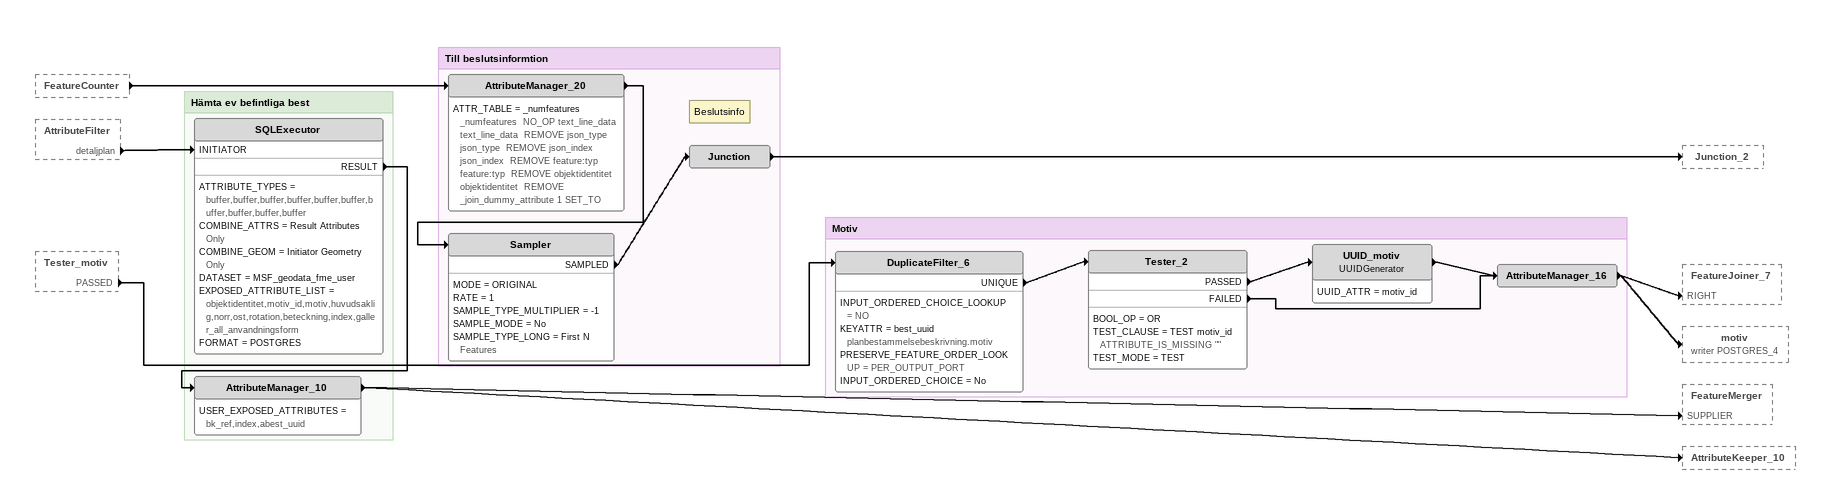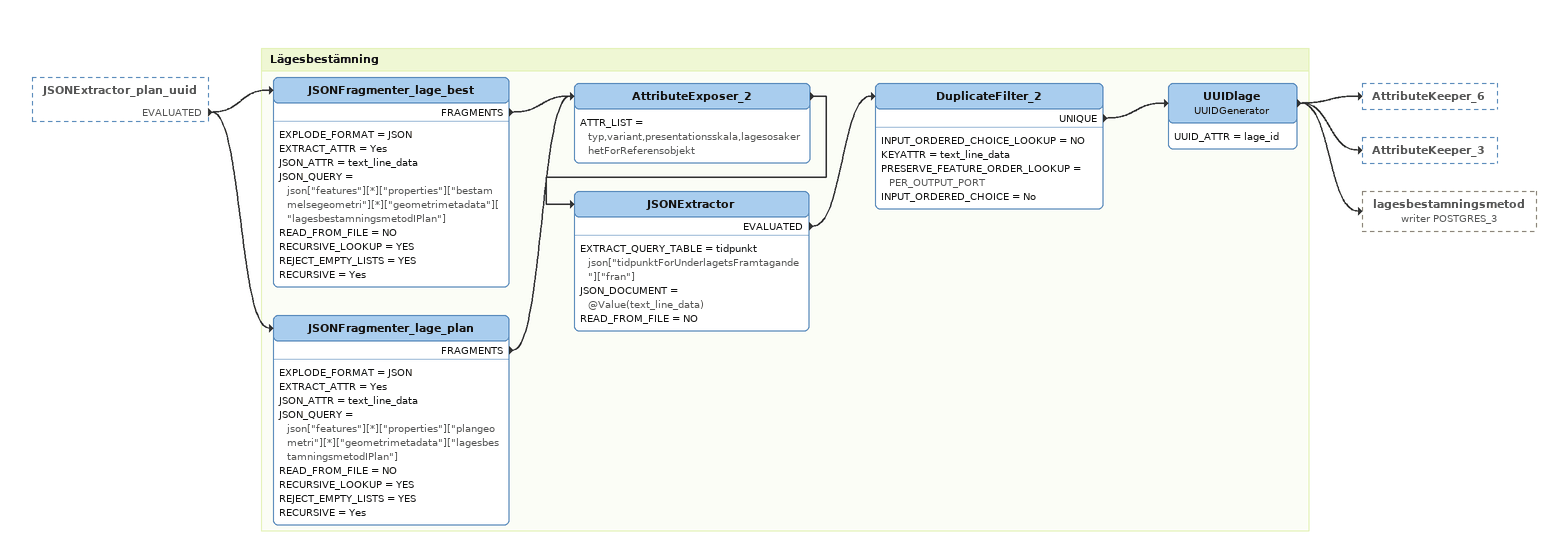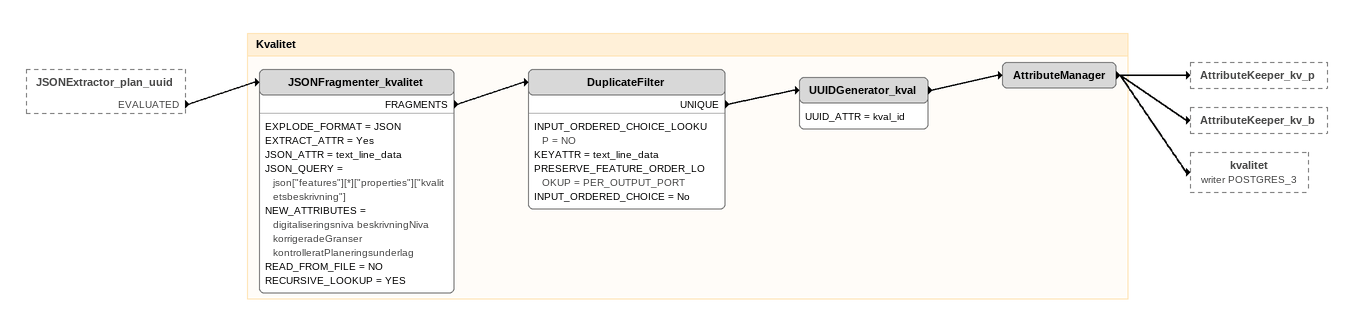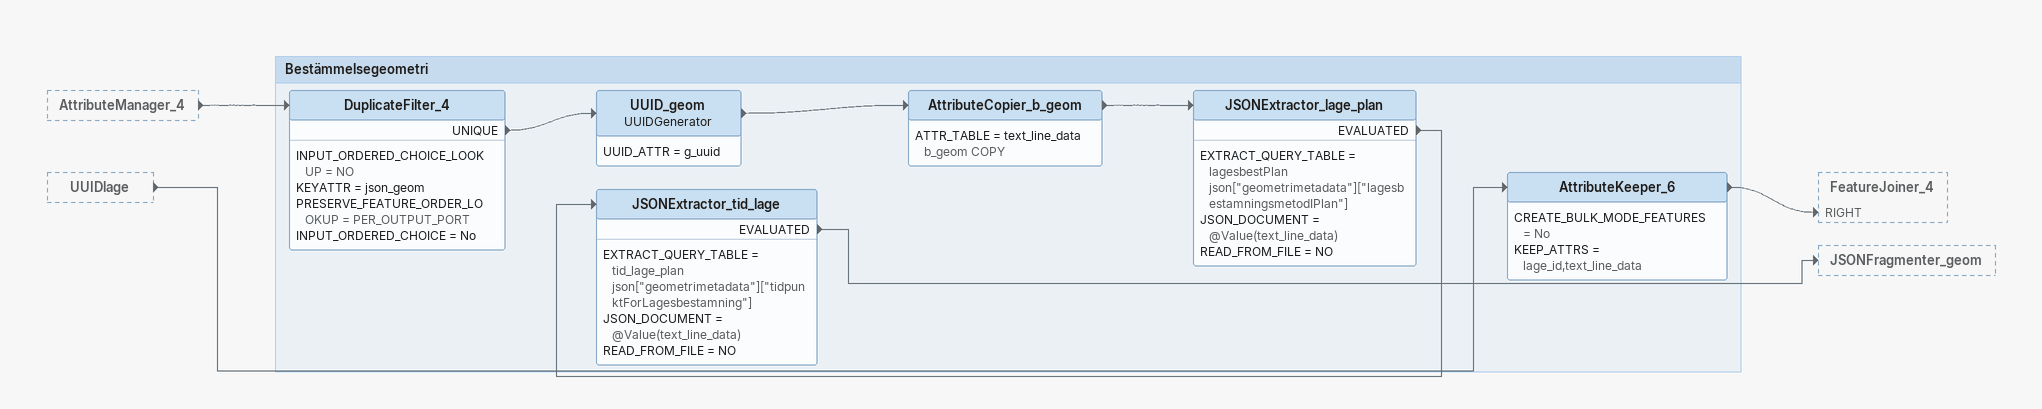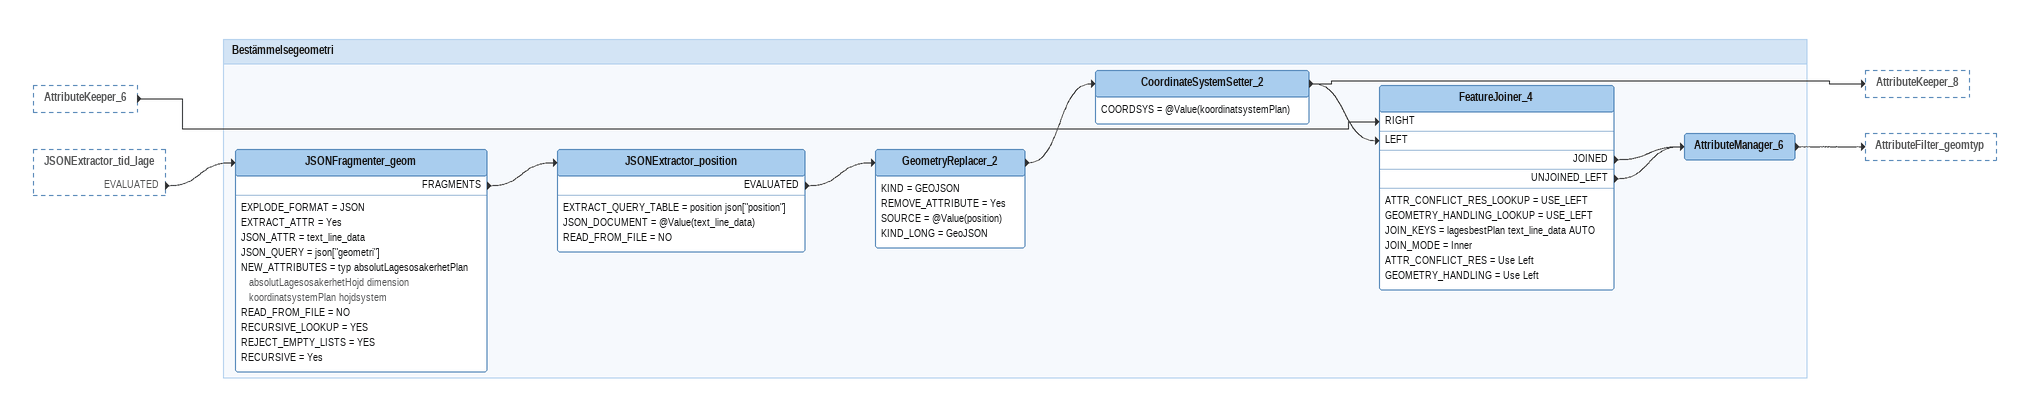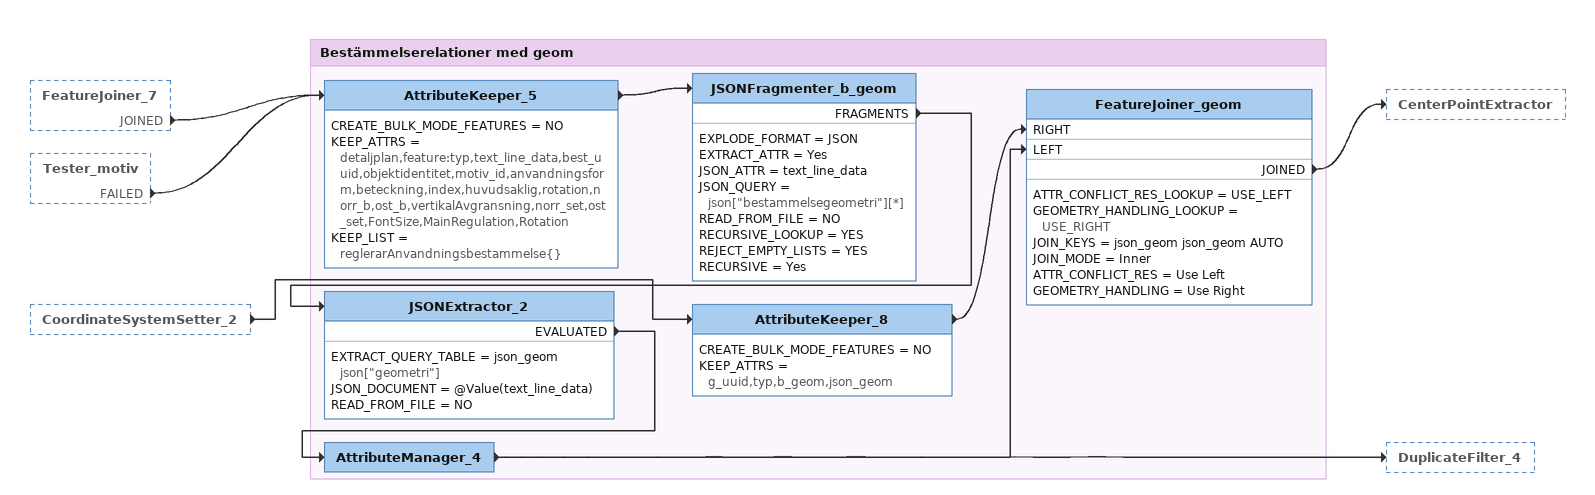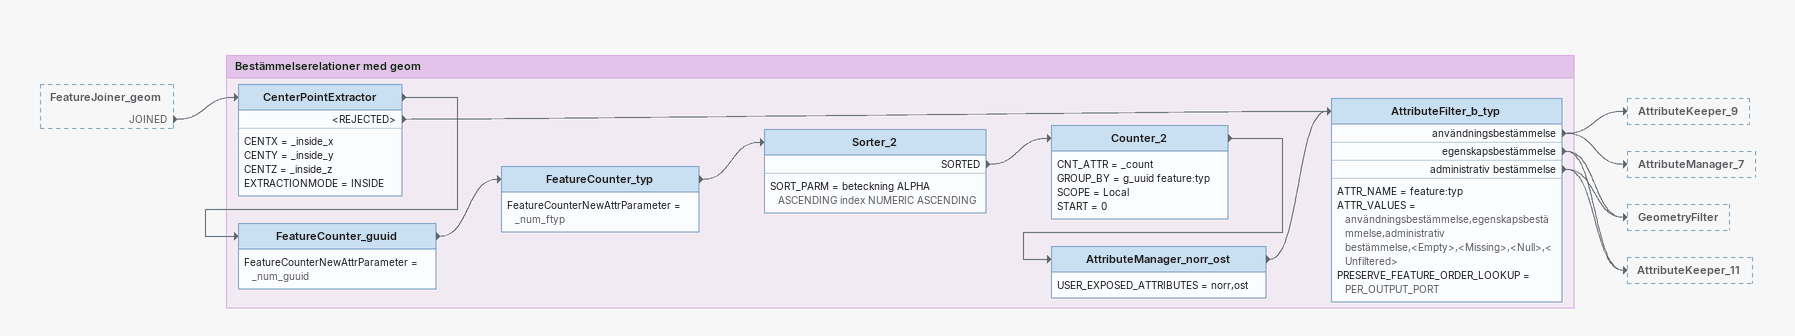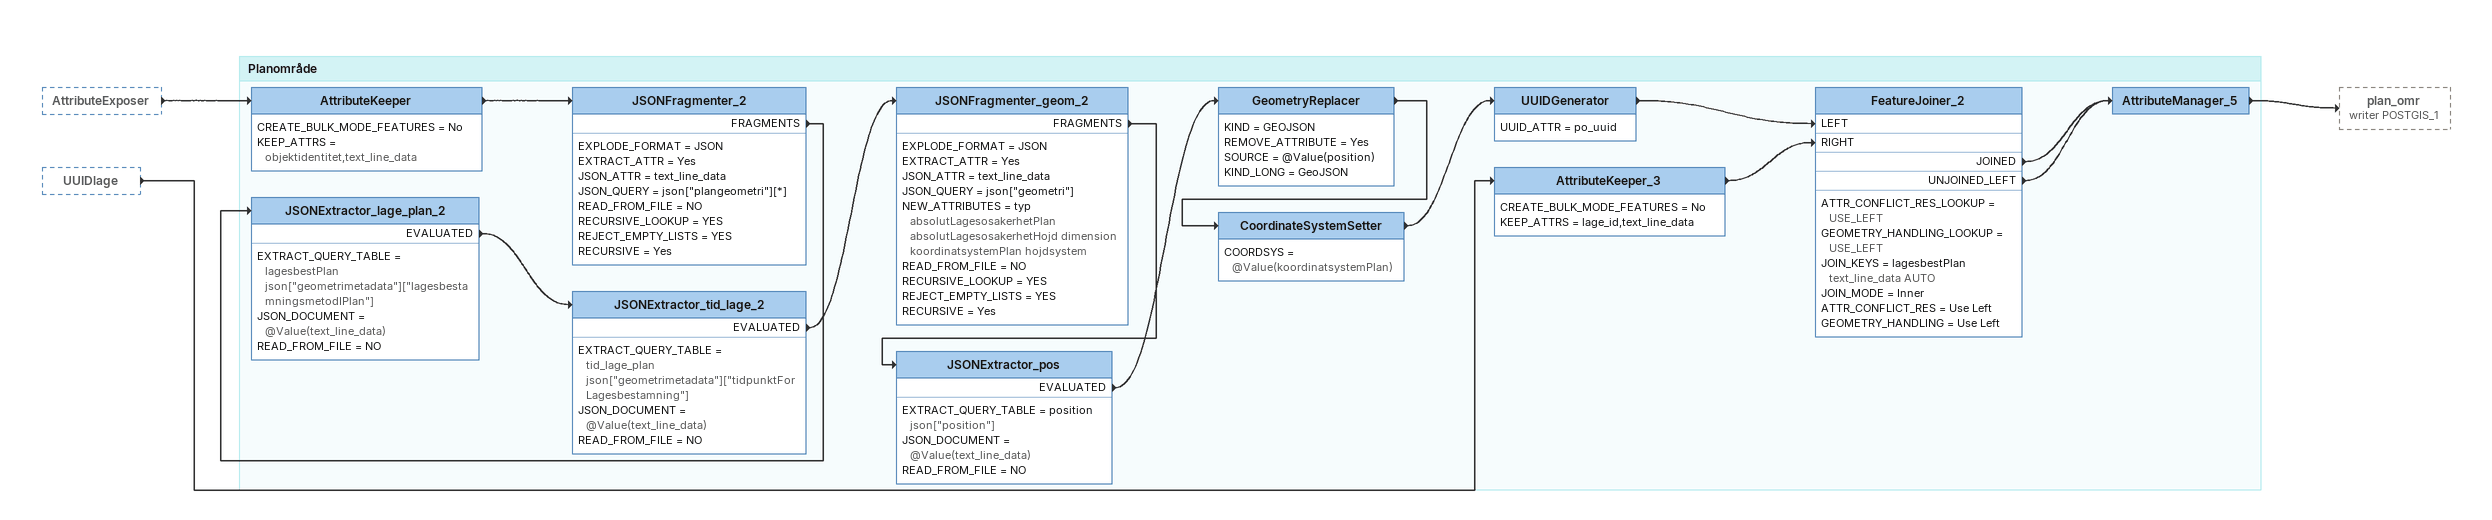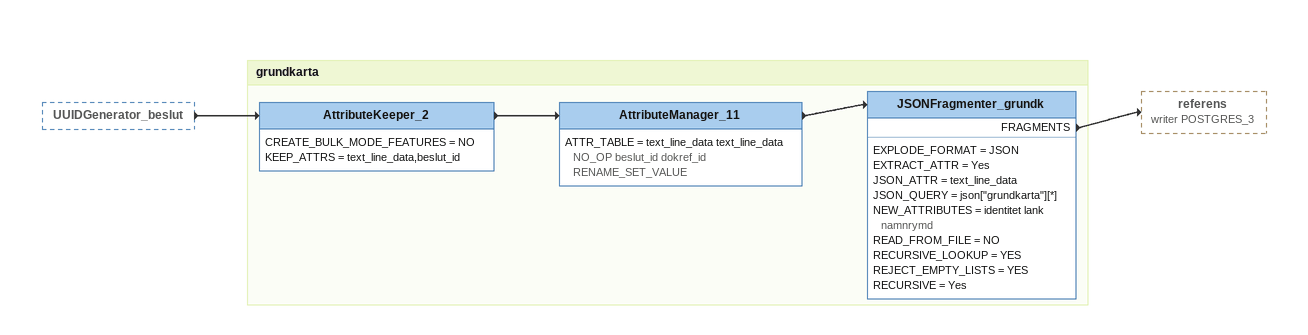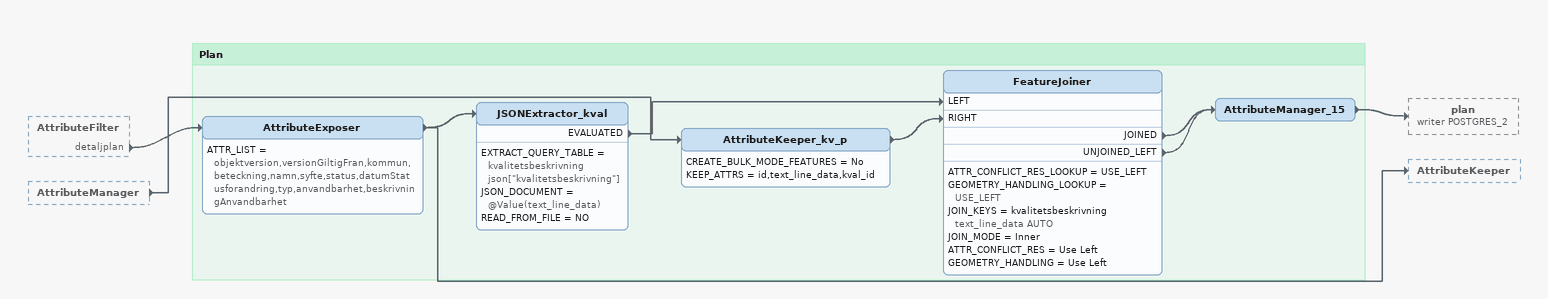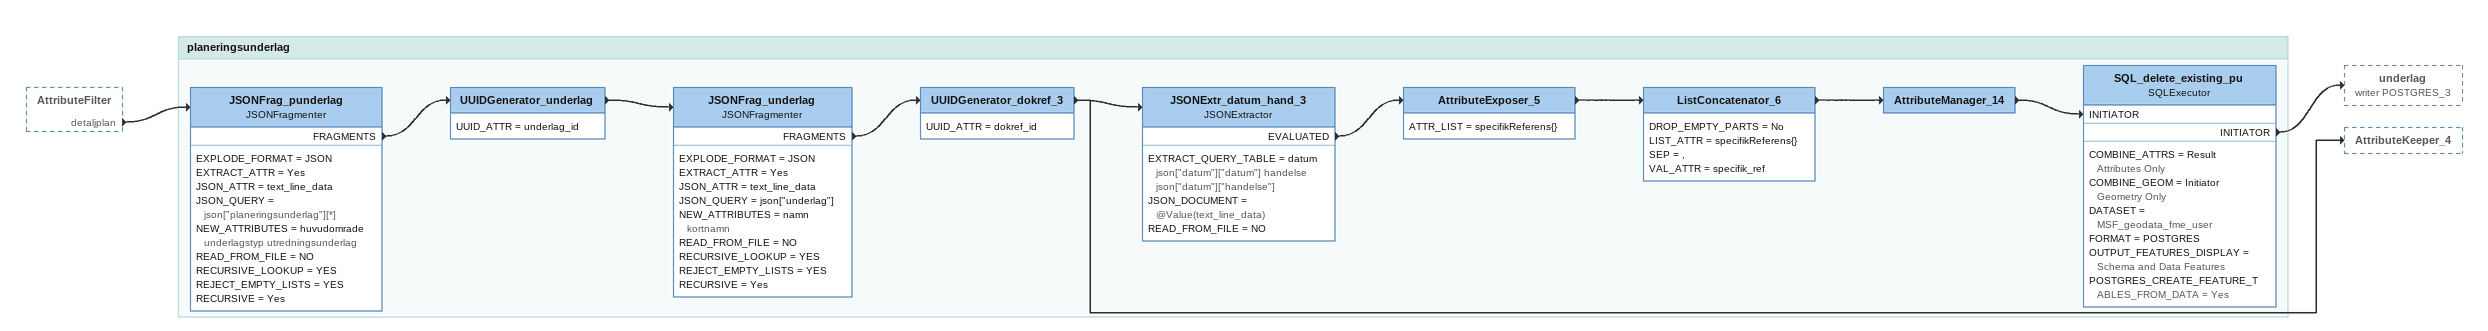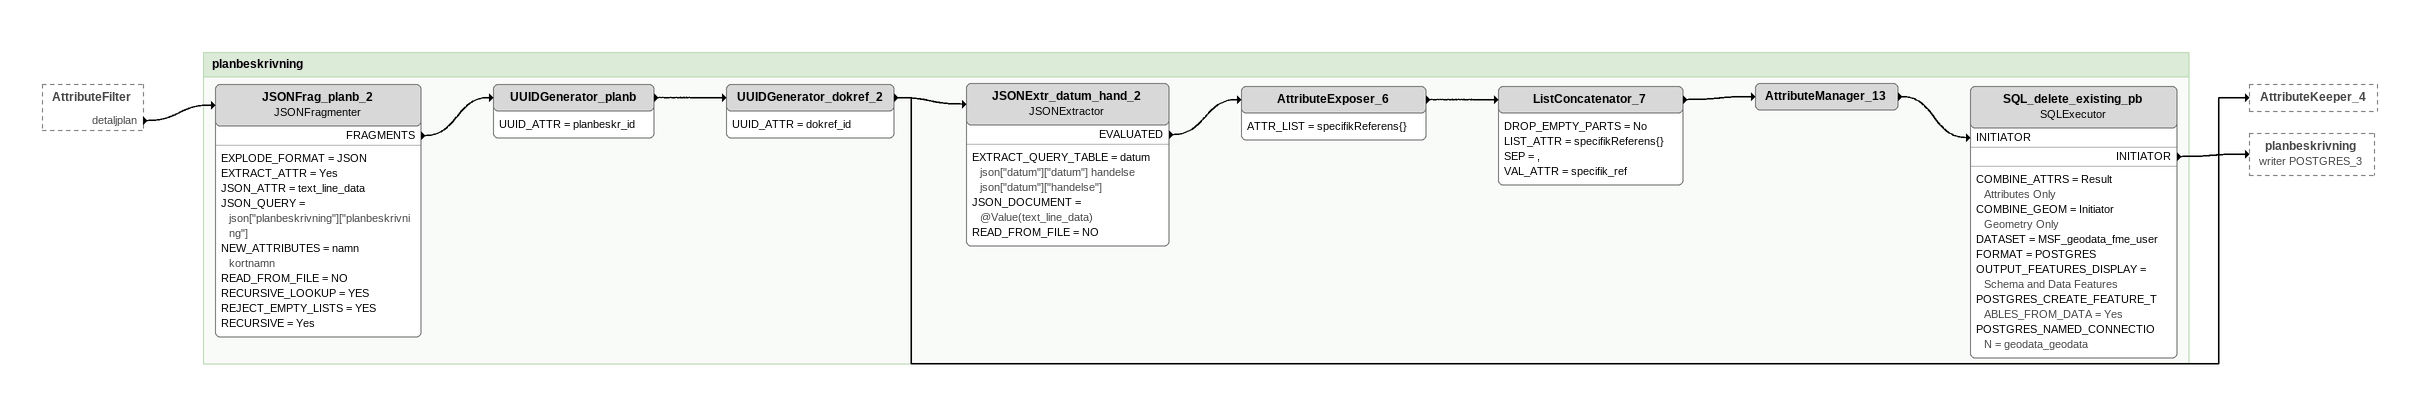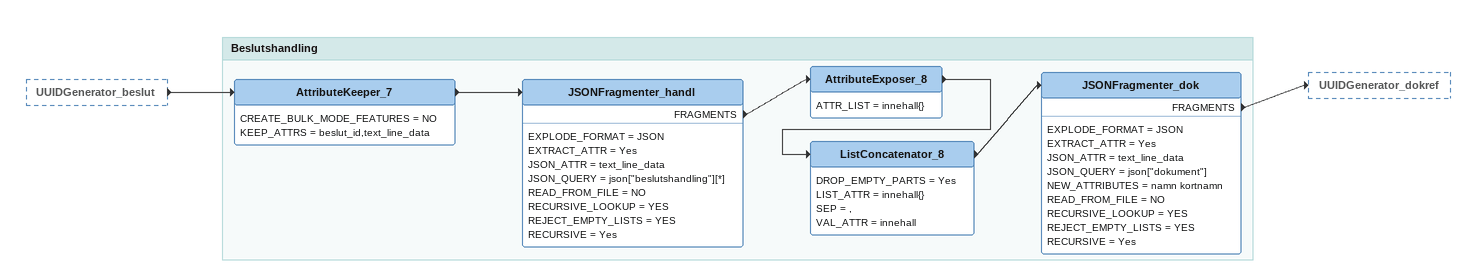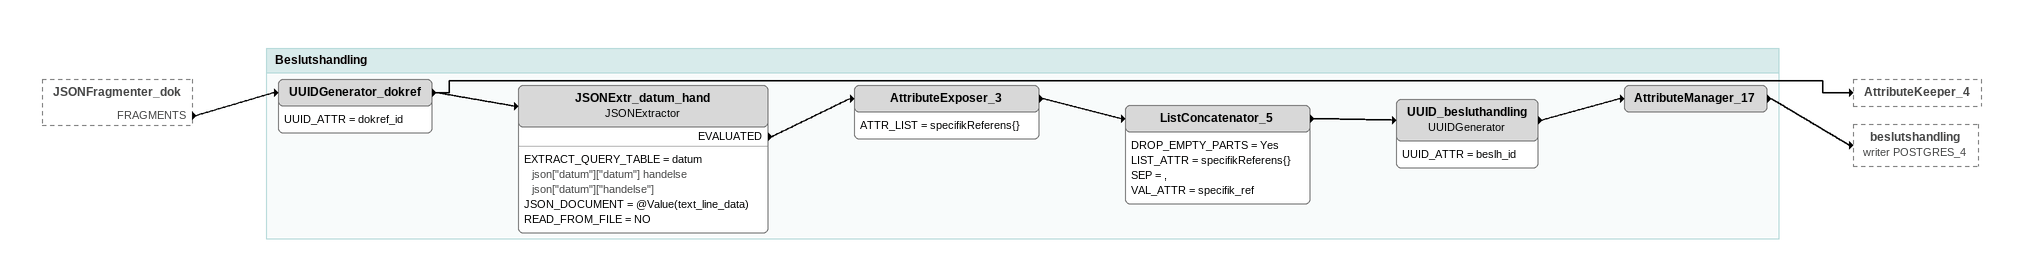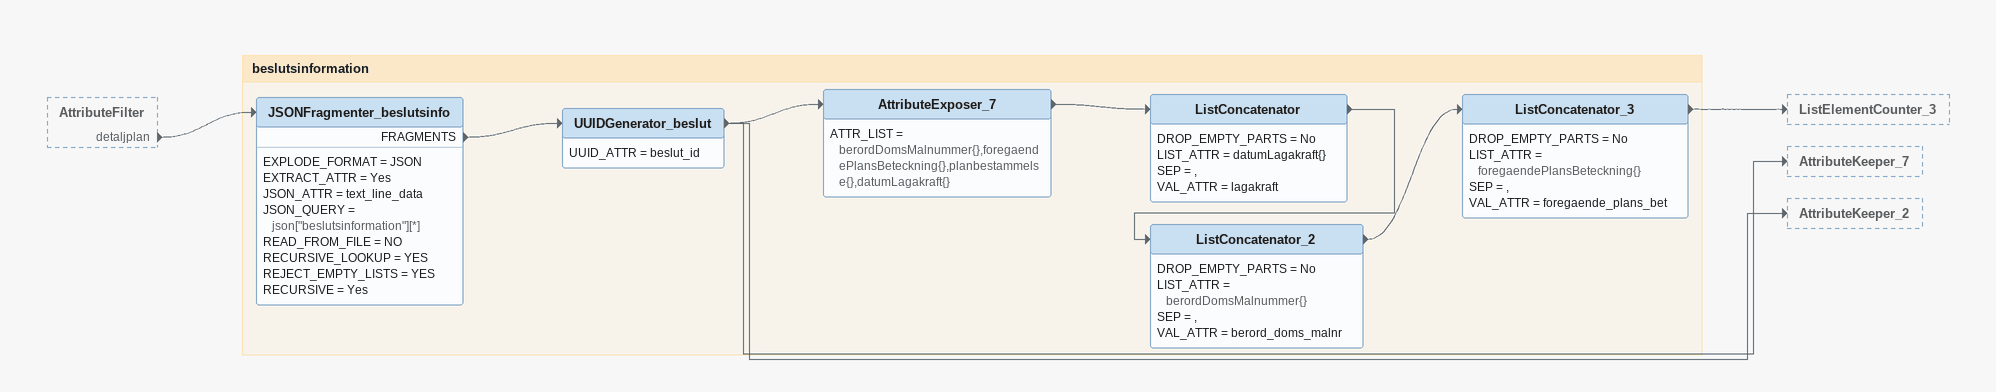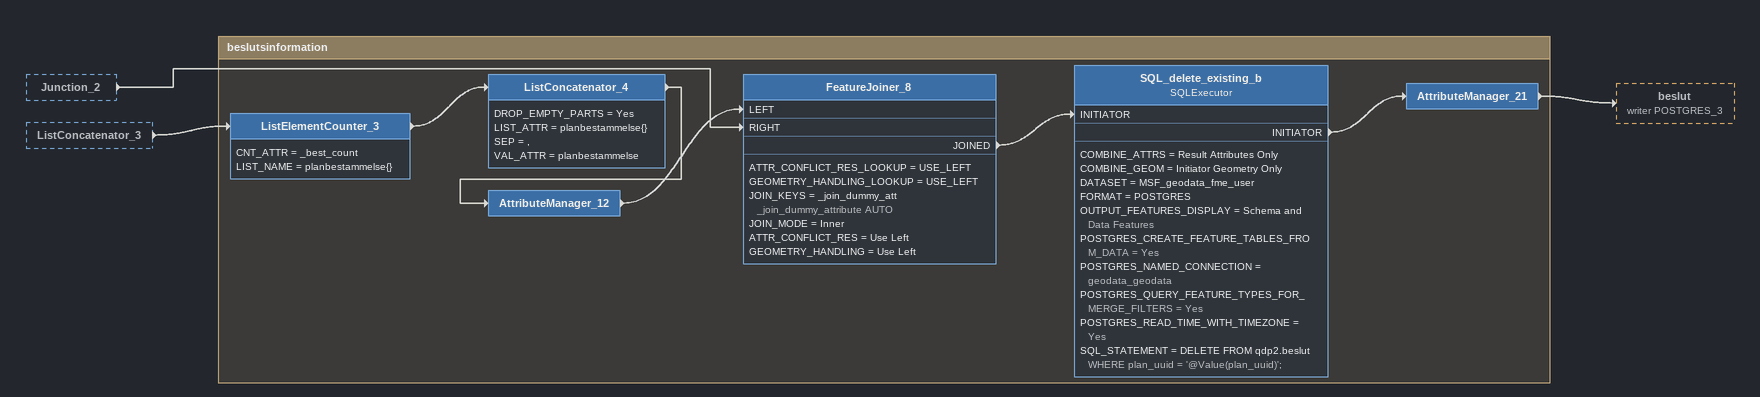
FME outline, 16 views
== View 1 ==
FeatureCounter [outside]
    -> AttributeManager_20
AttributeFilter [outside]
    detaljplan -> SQLExecutor [INITIATOR]
Tester_motiv [outside]
    PASSED -> DuplicateFilter_6

Bookmark: Till beslutsinformtion
AttributeManager_20
    ATTR_TABLE = _numfeatures _numfeatures  NO_OP text_line_data text_line_data  REMOVE json_type json_type  REMOVE json_index json_index  REMOVE feature:typ feature:typ  REMOVE objektidentitet objektidentitet  REMOVE  _join_dummy_attribute 1 SET_TO
    -> Sampler
Sampler
    MODE = ORIGINAL
    RATE = 1
    SAMPLE_TYPE_MULTIPLIER = -1
    SAMPLE_MODE = No
    SAMPLE_TYPE_LONG = First N Features
    SAMPLED -> Junction
Note: Beslutsinfo
Junction
    -> Junction_2

Bookmark: Hämta ev befintliga best
SQLExecutor
    ATTRIBUTE_TYPES = buffer,buffer,buffer,buffer,buffer,buffer,buffer,buffer,buffer,buffer
    COMBINE_ATTRS = Result Attributes Only
    COMBINE_GEOM = Initiator Geometry Only
    DATASET = MSF_geodata_fme_user
    EXPOSED_ATTRIBUTE_LIST = objektidentitet,motiv_id,motiv,huvudsaklig,norr,ost,rotation,beteckning,index,galler_all_anvandningsform
    FORMAT = POSTGRES
    RESULT -> AttributeManager_10
AttributeManager_10
    USER_EXPOSED_ATTRIBUTES = bk_ref,index,abest_uuid
    -> FeatureMerger [SUPPLIER]
    -> AttributeKeeper_10

Bookmark: Motiv
DuplicateFilter_6
    INPUT_ORDERED_CHOICE_LOOKUP = NO
    KEYATTR = best_uuid planbestammelsebeskrivning.motiv
    PRESERVE_FEATURE_ORDER_LOOKUP = PER_OUTPUT_PORT
    INPUT_ORDERED_CHOICE = No
    UNIQUE -> Tester_2
Tester_2
    BOOL_OP = OR
    TEST_CLAUSE = TEST motiv_id ATTRIBUTE_IS_MISSING ""
    TEST_MODE = TEST
    PASSED -> UUID_motiv
    FAILED -> AttributeManager_16
UUID_motiv: UUIDGenerator
    UUID_ATTR = motiv_id
    -> AttributeManager_16
AttributeManager_16
    -> FeatureJoiner_7 [RIGHT]
    -> motiv (writer POSTGRES_4)

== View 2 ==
JSONExtractor_plan_uuid [outside]
    EVALUATED -> JSONFragmenter_lage_plan
    EVALUATED -> JSONFragmenter_lage_best

Bookmark: Lägesbestämning
JSONFragmenter_lage_best
    EXPLODE_FORMAT = JSON
    EXTRACT_ATTR = Yes
    JSON_ATTR = text_line_data
    JSON_QUERY = json["features"][*]["properties"]["bestammelsegeometri"][*]["geometrimetadata"]["lagesbestamningsmetodIPlan"]
    READ_FROM_FILE = NO
    RECURSIVE_LOOKUP = YES
    REJECT_EMPTY_LISTS = YES
    RECURSIVE = Yes
    FRAGMENTS -> AttributeExposer_2
JSONFragmenter_lage_plan
    EXPLODE_FORMAT = JSON
    EXTRACT_ATTR = Yes
    JSON_ATTR = text_line_data
    JSON_QUERY = json["features"][*]["properties"]["plangeometri"][*]["geometrimetadata"]["lagesbestamningsmetodIPlan"]
    READ_FROM_FILE = NO
    RECURSIVE_LOOKUP = YES
    REJECT_EMPTY_LISTS = YES
    RECURSIVE = Yes
    FRAGMENTS -> AttributeExposer_2
AttributeExposer_2
    ATTR_LIST = typ,variant,presentationsskala,lagesosakerhetForReferensobjekt
    -> JSONExtractor
JSONExtractor
    EXTRACT_QUERY_TABLE = tidpunkt json["tidpunktForUnderlagetsFramtagande"]["fran"]
    JSON_DOCUMENT = @Value(text_line_data)
    READ_FROM_FILE = NO
    EVALUATED -> DuplicateFilter_2
DuplicateFilter_2
    INPUT_ORDERED_CHOICE_LOOKUP = NO
    KEYATTR = text_line_data
    PRESERVE_FEATURE_ORDER_LOOKUP = PER_OUTPUT_PORT
    INPUT_ORDERED_CHOICE = No
    UNIQUE -> UUIDlage
UUIDlage: UUIDGenerator
    UUID_ATTR = lage_id
    -> AttributeKeeper_6
    -> AttributeKeeper_3
    -> lagesbestamningsmetod (writer POSTGRES_3)

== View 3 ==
JSONExtractor_plan_uuid [outside]
    EVALUATED -> JSONFragmenter_kvalitet

Bookmark: Kvalitet
JSONFragmenter_kvalitet
    EXPLODE_FORMAT = JSON
    EXTRACT_ATTR = Yes
    JSON_ATTR = text_line_data
    JSON_QUERY = json["features"][*]["properties"]["kvalitetsbeskrivning"]
    NEW_ATTRIBUTES = digitaliseringsniva beskrivningNiva korrigeradeGranser kontrolleratPlaneringsunderlag
    READ_FROM_FILE = NO
    RECURSIVE_LOOKUP = YES
    FRAGMENTS -> DuplicateFilter
DuplicateFilter
    INPUT_ORDERED_CHOICE_LOOKUP = NO
    KEYATTR = text_line_data
    PRESERVE_FEATURE_ORDER_LOOKUP = PER_OUTPUT_PORT
    INPUT_ORDERED_CHOICE = No
    UNIQUE -> UUIDGenerator_kval
UUIDGenerator_kval
    UUID_ATTR = kval_id
    -> AttributeManager
AttributeManager
    -> AttributeKeeper_kv_p
    -> AttributeKeeper_kv_b
    -> kvalitet (writer POSTGRES_3)

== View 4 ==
AttributeManager_4 [outside]
    -> DuplicateFilter_4
UUIDlage [outside]
    -> AttributeKeeper_6

Bookmark: Bestämmelsegeometri
AttributeKeeper_6
    CREATE_BULK_MODE_FEATURES = No
    KEEP_ATTRS = lage_id,text_line_data
    -> FeatureJoiner_4 [RIGHT]
DuplicateFilter_4
    INPUT_ORDERED_CHOICE_LOOKUP = NO
    KEYATTR = json_geom
    PRESERVE_FEATURE_ORDER_LOOKUP = PER_OUTPUT_PORT
    INPUT_ORDERED_CHOICE = No
    UNIQUE -> UUID_geom
UUID_geom: UUIDGenerator
    UUID_ATTR = g_uuid
    -> AttributeCopier_b_geom
AttributeCopier_b_geom
    ATTR_TABLE = text_line_data b_geom COPY
    -> JSONExtractor_lage_plan
JSONExtractor_lage_plan
    EXTRACT_QUERY_TABLE = lagesbestPlan json["geometrimetadata"]["lagesbestamningsmetodIPlan"]
    JSON_DOCUMENT = @Value(text_line_data)
    READ_FROM_FILE = NO
    EVALUATED -> JSONExtractor_tid_lage
JSONExtractor_tid_lage
    EXTRACT_QUERY_TABLE = tid_lage_plan json["geometrimetadata"]["tidpunktForLagesbestamning"]
    JSON_DOCUMENT = @Value(text_line_data)
    READ_FROM_FILE = NO
    EVALUATED -> JSONFragmenter_geom

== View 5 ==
AttributeKeeper_6 [outside]
    -> FeatureJoiner_4 [RIGHT]
JSONExtractor_tid_lage [outside]
    EVALUATED -> JSONFragmenter_geom

Bookmark: Bestämmelsegeometri
JSONFragmenter_geom
    EXPLODE_FORMAT = JSON
    EXTRACT_ATTR = Yes
    JSON_ATTR = text_line_data
    JSON_QUERY = json["geometri"]
    NEW_ATTRIBUTES = typ absolutLagesosakerhetPlan absolutLagesosakerhetHojd dimension koordinatsystemPlan hojdsystem
    READ_FROM_FILE = NO
    RECURSIVE_LOOKUP = YES
    REJECT_EMPTY_LISTS = YES
    RECURSIVE = Yes
    FRAGMENTS -> JSONExtractor_position
JSONExtractor_position
    EXTRACT_QUERY_TABLE = position json["position"]
    JSON_DOCUMENT = @Value(text_line_data)
    READ_FROM_FILE = NO
    EVALUATED -> GeometryReplacer_2
GeometryReplacer_2
    KIND = GEOJSON
    REMOVE_ATTRIBUTE = Yes
    SOURCE = @Value(position)
    KIND_LONG = GeoJSON
    -> CoordinateSystemSetter_2
CoordinateSystemSetter_2
    COORDSYS = @Value(koordinatsystemPlan)
    -> AttributeKeeper_8
    -> FeatureJoiner_4 [LEFT]
FeatureJoiner_4
    ATTR_CONFLICT_RES_LOOKUP = USE_LEFT
    GEOMETRY_HANDLING_LOOKUP = USE_LEFT
    JOIN_KEYS = lagesbestPlan text_line_data AUTO
    JOIN_MODE = Inner
    ATTR_CONFLICT_RES = Use Left
    GEOMETRY_HANDLING = Use Left
    JOINED -> AttributeManager_6
    UNJOINED_LEFT -> AttributeManager_6
AttributeManager_6
    -> AttributeFilter_geomtyp

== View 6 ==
FeatureJoiner_7 [outside]
    JOINED -> AttributeKeeper_5
Tester_motiv [outside]
    FAILED -> AttributeKeeper_5
CoordinateSystemSetter_2 [outside]
    -> AttributeKeeper_8

Bookmark: Bestämmelserelationer med geom
AttributeKeeper_5
    CREATE_BULK_MODE_FEATURES = NO
    KEEP_ATTRS = detaljplan,feature:typ,text_line_data,best_uuid,objektidentitet,motiv_id,anvandningsform,beteckning,index,huvudsaklig,rotation,norr_b,ost_b,vertikalAvgransning,norr_set,ost_set,FontSize,MainRegulation,Rotation
    KEEP_LIST = reglerarAnvandningsbestammelse{}
    -> JSONFragmenter_b_geom
JSONFragmenter_b_geom
    EXPLODE_FORMAT = JSON
    EXTRACT_ATTR = Yes
    JSON_ATTR = text_line_data
    JSON_QUERY = json["bestammelsegeometri"][*]
    READ_FROM_FILE = NO
    RECURSIVE_LOOKUP = YES
    REJECT_EMPTY_LISTS = YES
    RECURSIVE = Yes
    FRAGMENTS -> JSONExtractor_2
JSONExtractor_2
    EXTRACT_QUERY_TABLE = json_geom json["geometri"]
    JSON_DOCUMENT = @Value(text_line_data)
    READ_FROM_FILE = NO
    EVALUATED -> AttributeManager_4
AttributeManager_4
    -> DuplicateFilter_4
    -> FeatureJoiner_geom [LEFT]
AttributeKeeper_8
    CREATE_BULK_MODE_FEATURES = NO
    KEEP_ATTRS = g_uuid,typ,b_geom,json_geom
    -> FeatureJoiner_geom [RIGHT]
FeatureJoiner_geom
    ATTR_CONFLICT_RES_LOOKUP = USE_LEFT
    GEOMETRY_HANDLING_LOOKUP = USE_RIGHT
    JOIN_KEYS = json_geom json_geom AUTO
    JOIN_MODE = Inner
    ATTR_CONFLICT_RES = Use Left
    GEOMETRY_HANDLING = Use Right
    JOINED -> CenterPointExtractor

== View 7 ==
FeatureJoiner_geom [outside]
    JOINED -> CenterPointExtractor

Bookmark: Bestämmelserelationer med geom
CenterPointExtractor
    CENTX = _inside_x
    CENTY = _inside_y
    CENTZ = _inside_z
    EXTRACTIONMODE = INSIDE
    -> FeatureCounter_guuid
    <REJECTED> -> AttributeFilter_b_typ
FeatureCounter_guuid
    FeatureCounterNewAttrParameter = _num_guuid
    -> FeatureCounter_typ
FeatureCounter_typ
    FeatureCounterNewAttrParameter = _num_ftyp
    -> Sorter_2
Sorter_2
    SORT_PARM = beteckning ALPHA ASCENDING index NUMERIC ASCENDING
    SORTED -> Counter_2
Counter_2
    CNT_ATTR = _count
    GROUP_BY = g_uuid feature:typ
    SCOPE = Local
    START = 0
    -> AttributeManager_norr_ost
AttributeManager_norr_ost
    USER_EXPOSED_ATTRIBUTES = norr,ost
    -> AttributeFilter_b_typ
AttributeFilter_b_typ
    ATTR_NAME = feature:typ
    ATTR_VALUES = användningsbestämmelse,egenskapsbestämmelse,administrativ bestämmelse,<Empty>,<Missing>,<Null>,<Unfiltered>
    PRESERVE_FEATURE_ORDER_LOOKUP = PER_OUTPUT_PORT
    användningsbestämmelse -> AttributeKeeper_9
    användningsbestämmelse -> AttributeManager_7
    egenskapsbestämmelse -> GeometryFilter
    egenskapsbestämmelse -> AttributeKeeper_11
    administrativ bestämmelse -> AttributeKeeper_11
    administrativ bestämmelse -> GeometryFilter

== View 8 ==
AttributeExposer [outside]
    -> AttributeKeeper
UUIDlage [outside]
    -> AttributeKeeper_3

Bookmark: Planområde
AttributeKeeper_3
    CREATE_BULK_MODE_FEATURES = No
    KEEP_ATTRS = lage_id,text_line_data
    -> FeatureJoiner_2 [RIGHT]
AttributeKeeper
    CREATE_BULK_MODE_FEATURES = No
    KEEP_ATTRS = objektidentitet,text_line_data
    -> JSONFragmenter_2
JSONFragmenter_2
    EXPLODE_FORMAT = JSON
    EXTRACT_ATTR = Yes
    JSON_ATTR = text_line_data
    JSON_QUERY = json["plangeometri"][*]
    READ_FROM_FILE = NO
    RECURSIVE_LOOKUP = YES
    REJECT_EMPTY_LISTS = YES
    RECURSIVE = Yes
    FRAGMENTS -> JSONExtractor_lage_plan_2
JSONExtractor_lage_plan_2
    EXTRACT_QUERY_TABLE = lagesbestPlan json["geometrimetadata"]["lagesbestamningsmetodIPlan"]
    JSON_DOCUMENT = @Value(text_line_data)
    READ_FROM_FILE = NO
    EVALUATED -> JSONExtractor_tid_lage_2
JSONExtractor_tid_lage_2
    EXTRACT_QUERY_TABLE = tid_lage_plan json["geometrimetadata"]["tidpunktForLagesbestamning"]
    JSON_DOCUMENT = @Value(text_line_data)
    READ_FROM_FILE = NO
    EVALUATED -> JSONFragmenter_geom_2
JSONFragmenter_geom_2
    EXPLODE_FORMAT = JSON
    EXTRACT_ATTR = Yes
    JSON_ATTR = text_line_data
    JSON_QUERY = json["geometri"]
    NEW_ATTRIBUTES = typ absolutLagesosakerhetPlan absolutLagesosakerhetHojd dimension koordinatsystemPlan hojdsystem
    READ_FROM_FILE = NO
    RECURSIVE_LOOKUP = YES
    REJECT_EMPTY_LISTS = YES
    RECURSIVE = Yes
    FRAGMENTS -> JSONExtractor_pos
JSONExtractor_pos
    EXTRACT_QUERY_TABLE = position json["position"]
    JSON_DOCUMENT = @Value(text_line_data)
    READ_FROM_FILE = NO
    EVALUATED -> GeometryReplacer
GeometryReplacer
    KIND = GEOJSON
    REMOVE_ATTRIBUTE = Yes
    SOURCE = @Value(position)
    KIND_LONG = GeoJSON
    -> CoordinateSystemSetter
CoordinateSystemSetter
    COORDSYS = @Value(koordinatsystemPlan)
    -> UUIDGenerator
UUIDGenerator
    UUID_ATTR = po_uuid
    -> FeatureJoiner_2 [LEFT]
FeatureJoiner_2
    ATTR_CONFLICT_RES_LOOKUP = USE_LEFT
    GEOMETRY_HANDLING_LOOKUP = USE_LEFT
    JOIN_KEYS = lagesbestPlan text_line_data AUTO
    JOIN_MODE = Inner
    ATTR_CONFLICT_RES = Use Left
    GEOMETRY_HANDLING = Use Left
    JOINED -> AttributeManager_5
    UNJOINED_LEFT -> AttributeManager_5
AttributeManager_5
    -> plan_omr (writer POSTGIS_1)

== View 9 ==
UUIDGenerator_beslut [outside]
    -> AttributeKeeper_2

Bookmark: grundkarta
AttributeKeeper_2
    CREATE_BULK_MODE_FEATURES = NO
    KEEP_ATTRS = text_line_data,beslut_id
    -> AttributeManager_11
AttributeManager_11
    ATTR_TABLE = text_line_data text_line_data  NO_OP beslut_id dokref_id  RENAME_SET_VALUE
    -> JSONFragmenter_grundk
JSONFragmenter_grundk
    EXPLODE_FORMAT = JSON
    EXTRACT_ATTR = Yes
    JSON_ATTR = text_line_data
    JSON_QUERY = json["grundkarta"][*]
    NEW_ATTRIBUTES = identitet lank namnrymd
    READ_FROM_FILE = NO
    RECURSIVE_LOOKUP = YES
    REJECT_EMPTY_LISTS = YES
    RECURSIVE = Yes
    FRAGMENTS -> referens (writer POSTGRES_3)

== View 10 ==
AttributeFilter [outside]
    detaljplan -> AttributeExposer
AttributeManager [outside]
    -> AttributeKeeper_kv_p

Bookmark: Plan
AttributeKeeper_kv_p
    CREATE_BULK_MODE_FEATURES = No
    KEEP_ATTRS = id,text_line_data,kval_id
    -> FeatureJoiner [RIGHT]
AttributeExposer
    ATTR_LIST = objektversion,versionGiltigFran,kommun,beteckning,namn,syfte,status,datumStatusforandring,typ,anvandbarhet,beskrivningAnvandbarhet
    -> AttributeKeeper
    -> JSONExtractor_kval
JSONExtractor_kval
    EXTRACT_QUERY_TABLE = kvalitetsbeskrivning json["kvalitetsbeskrivning"]
    JSON_DOCUMENT = @Value(text_line_data)
    READ_FROM_FILE = NO
    EVALUATED -> FeatureJoiner [LEFT]
FeatureJoiner
    ATTR_CONFLICT_RES_LOOKUP = USE_LEFT
    GEOMETRY_HANDLING_LOOKUP = USE_LEFT
    JOIN_KEYS = kvalitetsbeskrivning text_line_data AUTO
    JOIN_MODE = Inner
    ATTR_CONFLICT_RES = Use Left
    GEOMETRY_HANDLING = Use Left
    JOINED -> AttributeManager_15
    UNJOINED_LEFT -> AttributeManager_15
AttributeManager_15
    -> plan (writer POSTGRES_2)

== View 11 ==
AttributeFilter [outside]
    detaljplan -> JSONFrag_punderlag

Bookmark: planeringsunderlag
JSONFrag_punderlag: JSONFragmenter
    EXPLODE_FORMAT = JSON
    EXTRACT_ATTR = Yes
    JSON_ATTR = text_line_data
    JSON_QUERY = json["planeringsunderlag"][*]
    NEW_ATTRIBUTES = huvudomrade underlagstyp utredningsunderlag
    READ_FROM_FILE = NO
    RECURSIVE_LOOKUP = YES
    REJECT_EMPTY_LISTS = YES
    RECURSIVE = Yes
    FRAGMENTS -> UUIDGenerator_underlag
UUIDGenerator_underlag
    UUID_ATTR = underlag_id
    -> JSONFrag_underlag
JSONFrag_underlag: JSONFragmenter
    EXPLODE_FORMAT = JSON
    EXTRACT_ATTR = Yes
    JSON_ATTR = text_line_data
    JSON_QUERY = json["underlag"]
    NEW_ATTRIBUTES = namn kortnamn
    READ_FROM_FILE = NO
    RECURSIVE_LOOKUP = YES
    REJECT_EMPTY_LISTS = YES
    RECURSIVE = Yes
    FRAGMENTS -> UUIDGenerator_dokref_3
UUIDGenerator_dokref_3
    UUID_ATTR = dokref_id
    -> AttributeKeeper_4
    -> JSONExtr_datum_hand_3
JSONExtr_datum_hand_3: JSONExtractor
    EXTRACT_QUERY_TABLE = datum json["datum"]["datum"] handelse json["datum"]["handelse"]
    JSON_DOCUMENT = @Value(text_line_data)
    READ_FROM_FILE = NO
    EVALUATED -> AttributeExposer_5
AttributeExposer_5
    ATTR_LIST = specifikReferens{}
    -> ListConcatenator_6
ListConcatenator_6
    DROP_EMPTY_PARTS = No
    LIST_ATTR = specifikReferens{}
    SEP = ,
    VAL_ATTR = specifik_ref
    -> AttributeManager_14
AttributeManager_14
    -> SQL_delete_existing_pu [INITIATOR]
SQL_delete_existing_pu: SQLExecutor
    COMBINE_ATTRS = Result Attributes Only
    COMBINE_GEOM = Initiator Geometry Only
    DATASET = MSF_geodata_fme_user
    FORMAT = POSTGRES
    OUTPUT_FEATURES_DISPLAY = Schema and Data Features
    POSTGRES_CREATE_FEATURE_TABLES_FROM_DATA = Yes
    INITIATOR -> underlag (writer POSTGRES_3)

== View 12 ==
AttributeFilter [outside]
    detaljplan -> JSONFrag_planb_2

Bookmark: planbeskrivning
JSONFrag_planb_2: JSONFragmenter
    EXPLODE_FORMAT = JSON
    EXTRACT_ATTR = Yes
    JSON_ATTR = text_line_data
    JSON_QUERY = json["planbeskrivning"]["planbeskrivning"]
    NEW_ATTRIBUTES = namn kortnamn
    READ_FROM_FILE = NO
    RECURSIVE_LOOKUP = YES
    REJECT_EMPTY_LISTS = YES
    RECURSIVE = Yes
    FRAGMENTS -> UUIDGenerator_planb
UUIDGenerator_planb
    UUID_ATTR = planbeskr_id
    -> UUIDGenerator_dokref_2
UUIDGenerator_dokref_2
    UUID_ATTR = dokref_id
    -> AttributeKeeper_4
    -> JSONExtr_datum_hand_2
JSONExtr_datum_hand_2: JSONExtractor
    EXTRACT_QUERY_TABLE = datum json["datum"]["datum"] handelse json["datum"]["handelse"]
    JSON_DOCUMENT = @Value(text_line_data)
    READ_FROM_FILE = NO
    EVALUATED -> AttributeExposer_6
AttributeExposer_6
    ATTR_LIST = specifikReferens{}
    -> ListConcatenator_7
ListConcatenator_7
    DROP_EMPTY_PARTS = No
    LIST_ATTR = specifikReferens{}
    SEP = ,
    VAL_ATTR = specifik_ref
    -> AttributeManager_13
AttributeManager_13
    -> SQL_delete_existing_pb [INITIATOR]
SQL_delete_existing_pb: SQLExecutor
    COMBINE_ATTRS = Result Attributes Only
    COMBINE_GEOM = Initiator Geometry Only
    DATASET = MSF_geodata_fme_user
    FORMAT = POSTGRES
    OUTPUT_FEATURES_DISPLAY = Schema and Data Features
    POSTGRES_CREATE_FEATURE_TABLES_FROM_DATA = Yes
    POSTGRES_NAMED_CONNECTION = geodata_geodata
    INITIATOR -> planbeskrivning (writer POSTGRES_3)

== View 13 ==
UUIDGenerator_beslut [outside]
    -> AttributeKeeper_7

Bookmark: Beslutshandling
AttributeKeeper_7
    CREATE_BULK_MODE_FEATURES = NO
    KEEP_ATTRS = beslut_id,text_line_data
    -> JSONFragmenter_handl
JSONFragmenter_handl
    EXPLODE_FORMAT = JSON
    EXTRACT_ATTR = Yes
    JSON_ATTR = text_line_data
    JSON_QUERY = json["beslutshandling"][*]
    READ_FROM_FILE = NO
    RECURSIVE_LOOKUP = YES
    REJECT_EMPTY_LISTS = YES
    RECURSIVE = Yes
    FRAGMENTS -> AttributeExposer_8
AttributeExposer_8
    ATTR_LIST = innehall{}
    -> ListConcatenator_8
ListConcatenator_8
    DROP_EMPTY_PARTS = Yes
    LIST_ATTR = innehall{}
    SEP = ,
    VAL_ATTR = innehall
    -> JSONFragmenter_dok
JSONFragmenter_dok
    EXPLODE_FORMAT = JSON
    EXTRACT_ATTR = Yes
    JSON_ATTR = text_line_data
    JSON_QUERY = json["dokument"]
    NEW_ATTRIBUTES = namn kortnamn
    READ_FROM_FILE = NO
    RECURSIVE_LOOKUP = YES
    REJECT_EMPTY_LISTS = YES
    RECURSIVE = Yes
    FRAGMENTS -> UUIDGenerator_dokref

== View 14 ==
JSONFragmenter_dok [outside]
    FRAGMENTS -> UUIDGenerator_dokref

Bookmark: Beslutshandling
UUIDGenerator_dokref
    UUID_ATTR = dokref_id
    -> JSONExtr_datum_hand
    -> AttributeKeeper_4
JSONExtr_datum_hand: JSONExtractor
    EXTRACT_QUERY_TABLE = datum json["datum"]["datum"] handelse json["datum"]["handelse"]
    JSON_DOCUMENT = @Value(text_line_data)
    READ_FROM_FILE = NO
    EVALUATED -> AttributeExposer_3
AttributeExposer_3
    ATTR_LIST = specifikReferens{}
    -> ListConcatenator_5
ListConcatenator_5
    DROP_EMPTY_PARTS = Yes
    LIST_ATTR = specifikReferens{}
    SEP = ,
    VAL_ATTR = specifik_ref
    -> UUID_besluthandling
UUID_besluthandling: UUIDGenerator
    UUID_ATTR = beslh_id
    -> AttributeManager_17
AttributeManager_17
    -> beslutshandling (writer POSTGRES_4)

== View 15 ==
AttributeFilter [outside]
    detaljplan -> JSONFragmenter_beslutsinfo

Bookmark: beslutsinformation
JSONFragmenter_beslutsinfo
    EXPLODE_FORMAT = JSON
    EXTRACT_ATTR = Yes
    JSON_ATTR = text_line_data
    JSON_QUERY = json["beslutsinformation"][*]
    READ_FROM_FILE = NO
    RECURSIVE_LOOKUP = YES
    REJECT_EMPTY_LISTS = YES
    RECURSIVE = Yes
    FRAGMENTS -> UUIDGenerator_beslut
UUIDGenerator_beslut
    UUID_ATTR = beslut_id
    -> AttributeKeeper_7
    -> AttributeExposer_7
    -> AttributeKeeper_2
AttributeExposer_7
    ATTR_LIST = berordDomsMalnummer{},foregaendePlansBeteckning{},planbestammelse{},datumLagakraft{}
    -> ListConcatenator
ListConcatenator
    DROP_EMPTY_PARTS = No
    LIST_ATTR = datumLagakraft{}
    SEP = ,
    VAL_ATTR = lagakraft
    -> ListConcatenator_2
ListConcatenator_2
    DROP_EMPTY_PARTS = No
    LIST_ATTR = berordDomsMalnummer{}
    SEP = ,
    VAL_ATTR = berord_doms_malnr
    -> ListConcatenator_3
ListConcatenator_3
    DROP_EMPTY_PARTS = No
    LIST_ATTR = foregaendePlansBeteckning{}
    SEP = ,
    VAL_ATTR = foregaende_plans_bet
    -> ListElementCounter_3

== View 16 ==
Junction_2 [outside]
    -> FeatureJoiner_8 [RIGHT]
ListConcatenator_3 [outside]
    -> ListElementCounter_3

Bookmark: beslutsinformation
ListElementCounter_3
    CNT_ATTR = _best_count
    LIST_NAME = planbestammelse{}
    -> ListConcatenator_4
ListConcatenator_4
    DROP_EMPTY_PARTS = Yes
    LIST_ATTR = planbestammelse{}
    SEP = ,
    VAL_ATTR = planbestammelse
    -> AttributeManager_12
AttributeManager_12
    -> FeatureJoiner_8 [LEFT]
FeatureJoiner_8
    ATTR_CONFLICT_RES_LOOKUP = USE_LEFT
    GEOMETRY_HANDLING_LOOKUP = USE_LEFT
    JOIN_KEYS = _join_dummy_att _join_dummy_attribute AUTO
    JOIN_MODE = Inner
    ATTR_CONFLICT_RES = Use Left
    GEOMETRY_HANDLING = Use Left
    JOINED -> SQL_delete_existing_b [INITIATOR]
SQL_delete_existing_b: SQLExecutor
    COMBINE_ATTRS = Result Attributes Only
    COMBINE_GEOM = Initiator Geometry Only
    DATASET = MSF_geodata_fme_user
    FORMAT = POSTGRES
    OUTPUT_FEATURES_DISPLAY = Schema and Data Features
    POSTGRES_CREATE_FEATURE_TABLES_FROM_DATA = Yes
    POSTGRES_NAMED_CONNECTION = geodata_geodata
    POSTGRES_QUERY_FEATURE_TYPES_FOR_MERGE_FILTERS = Yes
    POSTGRES_READ_TIME_WITH_TIMEZONE = Yes
    SQL_STATEMENT = DELETE FROM qdp2.beslut WHERE plan_uuid = '@Value(plan_uuid)';
    INITIATOR -> AttributeManager_21
AttributeManager_21
    -> beslut (writer POSTGRES_3)
